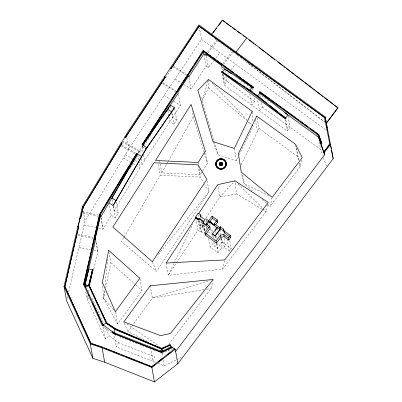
<?xml version="1.0" encoding="UTF-8"?>
<svg xmlns="http://www.w3.org/2000/svg" width="402" height="402" viewBox="0 0 402 402"><rect width="100%" height="100%" fill="white"/><g stroke="black" fill="none" stroke-linecap="round" stroke-linejoin="round"><path stroke-width="0.3" stroke-dasharray="2.01 1.51" d="M200.603 96.596L202.296 100.56L208.407 87.686L208.477 79.465L202.296 100.56L214.196 141.152M139.931 278.867L142.006 290.52L117.535 324.017L103.6 298.395L104.515 289.661M104.977 285.294L107.726 259.089M113.731 309.912L103.6 298.395L105.068 291.118M105.681 288.088L110.826 262.617L109.083 252.808M67.169 298.39L67.591 296.565M68.712 291.696L84.988 221.07L128.826 148.851L201.462 39.341L199.432 27.934M87.656 295.676L86.958 298.711L105.339 338.931L109.254 335.831L118.685 342.7L154.881 356.996L153.046 361.418L150.861 349.152L149.695 348.695M88.495 292.038L89.194 289.008M93.807 268.998L97.867 251.376L96.013 240.949M98.716 228.225L102.992 229.145L111.213 215.356L109.249 204.322M168.734 344.444L211.045 288.581L213.035 280.063M166.086 263.049L168.267 275.31L222.638 269.033L224.773 259.913M267.727 204.884L266.164 211.573L222.638 269.033M262.164 199.523L270.033 206.457L272.164 197.337M301.696 160.031L300.133 166.719L270.033 206.457M173.925 263.516L168.267 275.31L176.197 263.265M174.192 262.953L192.774 224.19M212.965 141.645L218.221 154.881L236.512 160.689L238.125 157.353M239.2 155.122L253.175 126.163L248.838 121.63M241.12 164.82L258.968 128.349L256.788 116.088M202.276 171.664L200.317 174.754L161.84 172.89L167.946 161.971M168.252 161.428L193.287 116.67L192.302 111.148M155.82 362.514L116.278 346.896L118.685 342.7M123.721 237.763L121.52 241.537L156.458 271.42L209.075 191.669L206.889 179.403M124.037 237.225L160.237 175.227L158.051 162.961M122.565 143.308L123.153 142.338L139.966 152.122L151.961 133.454M138.067 153.072L142.122 146.393L146.283 148.815M138.278 153.318L139.75 150.891L122.932 141.112M130.122 168.343L137.906 155.514L138.675 159.805M111.213 215.356L115.374 217.778L118.299 212.959L114.138 210.537L140.092 167.78L139.218 162.875M138.353 162.177L142.152 164.388L180.382 105.485L178.418 94.445M202.598 171.151L207.492 163.423L205.311 151.157M183.89 84.526L191.106 89.038L206.095 66.054L204.131 55.019M168.935 116.786L169.81 121.69L173.89 124.243L176.684 119.952L174.719 108.917M176.543 262.742L197.92 230.276L196.06 219.854M205.256 230.673L203.311 229.261L203.151 228.15L200.563 226.261L202.633 223.12M204.01 221.02L204.703 219.974M206.085 217.874L219.889 196.905L235.004 180.855L236.542 193.97L261.853 209.01M165.825 77.521L171.247 69.34M147.348 341.298L127.891 331.56L152.363 298.063L210.196 280.37M288.078 116.143L290.043 127.183L287.189 130.952L224.165 85.058L227.019 81.289L226.256 76.998M251.391 90.556L252.466 89.143L238.899 79.269M253.994 97.726L254.647 101.41L251.793 105.178L249.828 94.138M259.159 96.214L260.23 94.802L270.782 102.48M261.652 102.771L262.416 107.063L259.561 110.831L257.597 99.796M197.92 230.276L200.246 231.984L201.377 231.813L203.804 233.582M220.969 238.431L221.376 248.215L217.919 252.783L210.151 247.124L214.03 242.004M221.452 238.27L222.105 241.949L217.266 248.341L214.673 246.456L216.909 243.506M221.326 238.381L224.607 247.738L229.23 251.104L231.165 248.547L229.637 239.964M207.362 52.114L216.763 40.14M207.98 52.989L217.758 40.537M206.095 66.054L208.281 67.647L213.547 60.938M215.804 58.069L219.944 52.798M222.547 63.923L232.326 51.471M223.537 64.32L232.944 52.345M254.647 101.41L223.844 78.978L225.723 76.581M227.607 74.189L228.733 72.752M230.989 69.878L235.507 64.129M158.247 254.416L209.075 191.669L204.628 184.387M166.915 351.117L161.971 353.544L159.75 352.665M168.011 350.574L171.86 348.69L172.805 349.378M158.046 363.393L164.157 365.805L176.247 359.87M176.8 359.599L181.196 357.438M168.026 350.388L171.86 348.69M236.542 193.97L219.889 196.905L217.814 185.257M204.251 289.676L152.363 298.063L150.182 285.797M206.723 289.279L211.045 288.581M221.376 248.215L224.607 247.738L224.2 237.954M89.219 298.475L86.958 298.711L85.646 291.349M160.237 175.227L200.186 177.106L203.362 182.307M82.882 211.784L98.751 215.221M83.108 213.055L98.364 216.356M84.073 225.055L96.279 227.693M77.757 234.014L93.626 237.446M77.983 235.281L93.244 238.582M78.948 247.28L90.545 249.793M94.204 250.582L97.867 251.376M115.841 335.323L114.093 334.63L116.278 346.896M119.344 336.705L123.429 338.318M125.766 339.243L137.439 343.851M139.77 344.775L141.524 345.464M142.107 345.695L143.856 346.388M146.192 347.308L149.112 348.464M153.639 350.253L156.971 351.569M268.797 195.689L244.109 183.613L241.28 172.202M121.957 145.132L135.519 153.021M121.092 145.735L135.198 153.936M125.334 154.604L132.389 158.705M135.097 160.282L137.811 161.86M123.273 157.996L130.328 162.096M133.042 163.674L135.75 165.252M136.293 165.569L140.092 167.78M262.395 209.331L266.164 211.573L263.049 208.497M173.79 66.37L186.674 74.43M172.945 66.782L186.342 75.164M175.131 79.043L181.312 82.912M162.946 82.737L175.93 90.867M162.609 83.47L175.599 91.596M164.277 95.405L170.513 99.309M173.629 101.259L180.382 105.485M176.684 119.952L172.609 117.404L171.845 113.113M142.122 146.393L146.197 148.941M126.916 324.012L159.423 346.378M214.814 38.708L223.793 45.255M224.291 45.617L229.281 49.255M229.778 49.622L233.773 52.531M201.462 39.341L327.253 130.936M262.416 107.063L320.585 149.418L322.63 155.318M258.968 128.349L297.736 156.574L298.721 160.755M199.673 214.944L200.965 215.884M208.492 232.039L211.748 234.406M215.045 236.808L216.924 238.18L216.598 236.341M222.105 241.949L231.165 248.547M111.605 332.821L103.158 326.67L105.339 338.931M235.265 53.622L236.763 54.762M237.26 55.144L324.846 122.193M247.15 62.4L248.642 63.546M249.139 63.928L250.632 65.074M251.129 65.456L324.811 121.982M208.407 87.686L246.511 120.434M248.416 122.072L251.27 124.53M251.747 124.937L253.175 126.163M252.441 190.955L244.109 183.613L242.28 174.468M110.826 262.617L135.494 284.691M135.956 285.103L142.006 290.52M238.12 183.925L262.601 208.06M211.949 83.093L247.099 119.816M92.048 298.178L103.776 323.851M105.862 328.414L109.254 335.831M152.338 261.712L156.458 271.42M124.298 323.022L127.891 331.56M323.449 157.679L326.514 166.534M193.287 116.67L204.035 152.031M204.216 152.634L207.492 163.423M214.372 141.75L218.221 154.881M198.231 220.316L201.377 231.813L199.693 220.336M299.284 163.142L300.133 166.719L299.389 163.086M201.719 221.592L203.151 228.15L201.95 221.401M204.688 220.251L205.316 223.21M206.196 227.351L206.573 229.13M201.683 221.562L203.311 229.261M296.294 147.946L298.892 160.664M319.273 142.062L320.585 149.418M295.661 144.926L297.736 156.574M285.817 119.886L287.671 130.313M285.113 119.304L287.189 130.952M259.903 92.962L260.667 97.254M252.134 87.304L252.903 91.596M255.25 119.228L257.431 131.494M225.055 70.255L225.492 72.707M221.879 67.938L222.422 71.003M222.969 74.074L223.844 78.978M222.899 74.611L224.648 84.42M222.195 74.023L224.165 85.058M234.326 148.428L236.512 160.689M206.206 55.994L208.281 67.647M227.045 238.843L229.23 251.104M219.919 229.688L220.683 233.979M217.331 227.803L217.768 230.256M218.316 233.321L218.859 236.386M189.03 77.39L191.106 89.038M214.959 227.14L215.181 228.366M215.723 231.436L216.05 233.276M215.08 236.08L215.733 239.758M216.392 243.436L217.266 248.341M211.844 229.743L212.281 232.195M212.934 235.873L213.261 237.713M212.492 234.19L213.145 237.868M213.909 242.165L214.673 246.456M209.779 223.371L210.216 225.823M210.764 228.889L211.527 233.18M198.131 162.493L198.457 164.333M199.226 168.624L200.317 174.754M198.111 165.458L200.186 177.106M206.417 220.386L206.633 221.613M208.623 238.542L210.151 247.124M203.628 224.829L204.718 230.959M198.487 214.613L199.03 217.678M199.578 220.743L200.563 226.261M198.176 220.326L200.246 231.984M171.92 113.203L173.89 124.243M170.644 106.364L171.297 110.042M167.845 110.656L168.83 116.173M159.654 160.624L161.84 172.89M142.097 146.238L143.187 152.373M143.625 154.825L144.604 160.343M139.75 150.891L140.404 154.574M141.167 158.865L142.152 164.388M126.796 137.444L128.826 148.851M161.916 353.237L162.519 356.609M163.172 360.287L164.157 365.805M116.334 201.92L118.299 212.959M112.173 199.503L113.263 205.633M113.374 206.246L114.138 210.537M113.299 206.125L115.374 217.778M101.113 217.718L103.083 228.753M101.023 218.11L102.992 229.145M115.354 311.751L117.535 324.017M95.972 242.21L97.721 252.019M83.279 211.467L84.988 221.07M203.879 224.979L204.829 231.024M203.844 224.974L204.729 231.019M102.379 282.47L103.6 298.395M206.352 220.391L206.487 222.236M206.839 227.16L206.929 228.391M252.25 111.997L252.893 121.856M217.537 243.612L217.919 252.783"/><path stroke-width="0.6" d="M221.06 163.614L220.864 163.684M198.724 213.477L217.703 184.644L235.004 180.855L268.295 202.452L224.773 259.913L166.086 263.049L195.734 218.015L195.573 217.095L198.211 213.08L200.804 214.964L200.643 216.502L204.528 219.331L206.146 218.854L208.934 220.889M200.804 217.422L200.804 214.964M165.257 77.491L164.554 76.712L126.258 134.444L124.906 137.067L125.6 137.469L165.257 77.491L164.609 77.018L170.272 68.084L198.895 24.934L325.193 116.897L333.183 158.589L177.83 363.709L154.458 381.9L104.661 362.232L92.887 358.323L66.606 300.827L64.044 286.415L77.958 226.035L78.747 226.195L64.943 286.631L90.968 343.579L64.888 286.324L78.747 226.195M79.712 218.417L82.425 206.663L121.314 142.594L122.017 143.373L83.239 207.261L80.581 218.799L79.767 218.723L79.712 218.417L80.526 218.492L80.581 218.799M78.802 226.502L78.013 226.341L79.767 218.723M78.063 227.14L79.862 219.331M80.526 218.492L83.184 206.955L121.962 143.067M99.756 214.05L83.596 284.696L99.756 214.05L136.65 153.262L137.358 154.041L100.807 216.884L100.58 215.613L95.455 237.843L95.681 239.11L85.093 285.068M112.369 326.921L106.781 323.178L89.284 285.541L84.701 286.028L84.39 284.299L100.515 214.346L137.303 153.735M84.691 285.983L88.792 269.013L92.998 269.923L89.294 285.978L89.214 285.164L92.993 269.571L92.47 269.456L88.706 285.737L88.686 285.048L89.214 285.164L89.284 285.541L88.601 285.38L106.259 323.298L115.148 329.454L161.539 349.021L170.347 345.082L170.111 344.609L161.649 348.313L115.359 328.655L106.726 322.871L106.259 323.298L106.148 322.937L106.656 322.716L106.761 323.072L102.827 324.831L97.068 312.495M115.394 328.861L113.766 332.791L115.48 333.519M160.589 351.323L161.74 348.539L163.091 351.217M170.111 344.609L169.951 344.901L171.021 347.032M113.188 205.512L146.258 148.66L113.188 205.512L109.027 203.095M111.952 198.276L137.444 154.097M124.906 137.067L121.364 142.901L121.314 142.594M125.6 137.469L126.947 134.861L165.202 77.184M100.133 213.824L101.43 211.688M102.073 210.623L104.666 206.357M105.314 205.291L114.696 189.829M115.344 188.764L116.319 187.161M116.962 186.096L126.349 170.634M126.997 169.564L129.585 165.302M130.233 164.232L131.203 162.634M131.851 161.569L136.384 154.102M253.079 87.993L203.528 51.647L142.805 145.147L170.423 105.138L174.503 107.691L146.886 147.695L142.157 144.675L203.317 50.501L253.561 87.355L253.079 87.993L224.834 69.028L222.462 72.159L237.401 82.159M142.157 144.675L149.68 133.137M150.368 132.087L168.147 104.821M168.835 103.771L170.543 101.148M171.227 100.098L174.991 94.329M175.674 93.284L177.382 90.661M178.066 89.611L181.83 83.842M182.513 82.797L186.272 77.028M186.96 75.978L188.669 73.355M189.352 72.305L193.116 66.541M194.141 64.963L197.558 59.722M198.583 58.149L203.317 50.501M163.197 116.218L163.88 115.173M165.242 113.083L167.287 109.952M187.89 76.134L188.92 76.777L203.909 53.793L203.528 51.647M146.172 148.79L146.886 147.695M146.197 148.941L171.674 111.826L167.599 109.274L142.765 145.403M174.503 107.691L171.674 111.826M170.327 68.39L170.976 68.863L199.101 26.075L324.419 117.319L329.841 144.258L327.339 147.559M170.976 68.863L199.101 26.075M211.507 34.446L222.376 20.1L246.813 37.899L337.921 107.791L326.344 123.334M213.07 32.828L216.442 28.376M218.693 25.406L221.688 21.447M235.949 52.245L246.813 37.899M221.381 72.119L221.864 71.481L249.712 90.128L257.476 95.787L285.988 118.173L285.505 118.811L221.381 72.119L249.225 90.767L256.994 96.425L285.505 118.811M248.682 90.4L249.165 89.757M249.225 90.767L249.712 90.128M252.134 87.304L249.763 90.435L252.677 92.555M253.024 87.686L253.511 87.048M280.586 114.198L285.49 118.047L287.862 114.917L259.441 92.626L259.873 91.676L318.706 134.514L321.565 142.77L321.032 143.856L323.891 152.112L329.786 143.951L329.841 144.258M259.441 92.626L259.873 91.676M256.994 96.425L257.476 95.787M257.531 96.093L259.903 92.962M257.546 96.852L258.034 96.214M103.46 325.022L103.028 325.967L103.46 325.022L102.776 324.525L84.39 284.299M172.257 347.378L161.674 352.574L113.364 333.489L112.279 332.7L112.706 331.756L113.711 332.484L161.589 351.398L171.473 346.544L174.644 349.117L174.594 348.81L151.76 366.584L102.379 347.077L90.917 343.273M209.563 222.145L209.397 221.226L206.502 225.05L206.276 223.778L212.075 216.12L217.256 219.889L217.648 222.08L215.623 224.753M209.713 221.562L209.507 221.839L214.688 225.607L214.894 225.336L209.713 221.562L214.949 225.643M209.769 221.869L212.467 218.311L212.075 216.12M220.175 226.643L220.567 228.833L215.08 236.08L219.864 229.381L219.532 227.497L220.175 226.643L223.628 229.155L223.954 230.718L230.321 235.351L230.708 237.542L228.773 240.1L224.145 236.733L220.919 237.21L216.447 243.115L205.226 234.944L204.834 232.753L209.728 226.296L206.276 223.778M205.226 234.944L210.115 228.487L209.728 226.296M214.743 225.914L214.351 223.723L217.256 219.889M215.08 236.08L212.437 233.884L217.276 227.497L219.864 229.381M215.467 230.261L217.276 227.497M216.447 243.115L216.055 240.924L220.527 235.019L223.758 234.542L228.381 237.909L228.773 240.1M228.381 237.909L230.321 235.351M326.303 123.128L337.921 107.791M321.032 143.856L321.565 142.77M324.836 150.861L326.625 148.504M175.644 351.443L324.535 154.86L324.153 152.715L330.615 144.182M203.909 53.793L206.095 55.381L206.849 54.426M161.539 349.021L161.9 348.248L161.976 349.006L115.113 329.248L106.148 322.937M148.911 365.74L151.815 366.89L154.73 364.619M158.614 361.594L162.986 358.192M167.358 354.79L170.76 352.142M64.044 286.415L90.319 343.916L102.093 347.825L151.891 367.488L175.262 349.298L174.594 348.81M112.223 332.394L113.309 333.183L161.619 352.268L172.202 347.072M85.279 287.269L89.214 285.515L85.028 284.706M170.347 345.082L161.659 348.886L161.649 348.313M203.402 221.954L203.236 221.035L199.352 218.206L197.905 218.794L195.573 217.095L197.9 218.799L198.06 219.718L199.518 219.125L203.402 221.954L203.412 223.602L209.161 227.788M88.691 285.566L89.214 285.164M88.601 285.38L92.47 269.456M285.49 118.047L285.988 118.173M91.545 343.77L98.992 346.243M100.143 346.624L101.862 347.192M104.178 348.072L107.083 349.222M108.244 349.68L111.148 350.825M112.309 351.288L115.213 352.433M116.379 352.891L119.283 354.036M121.605 354.956L123.927 355.876M125.67 356.564L135.549 360.463M136.71 360.921L139.615 362.071M140.775 362.529L143.68 363.674M144.846 364.137L147.75 365.282M115.987 329.208L128.002 334.308M129.148 334.796L130.861 335.524M132.007 336.007L133.725 336.735M134.866 337.223L136.585 337.951M137.73 338.439L152.604 344.755M153.75 345.243L155.463 345.971M156.609 346.454L158.896 347.428M124.851 136.76L125.55 137.162M137.358 154.041L141.519 156.463M111.927 198.121L116.088 200.543M238.949 83.194L241.009 84.571M242.552 85.606L244.612 86.988M246.16 88.023L248.22 89.4M113.384 327.6L114.907 328.625M224.934 22.276L222.376 20.1M225.929 23.004L230.919 26.643M232.416 27.733L235.411 29.919M237.406 31.371L240.898 33.919M242.893 35.371L245.386 37.19M199.156 26.381L324.469 117.625L324.419 117.319M203.372 50.808L204.387 51.546M205.402 52.285L210.472 55.973M211.99 57.084L216.05 60.034M217.06 60.772L222.13 64.466M223.145 65.204L229.23 69.631M230.748 70.742L233.793 72.958M236.326 74.802L241.396 78.49M242.411 79.229L253.059 86.983M259.928 91.983L263.471 94.565M264.486 95.304L269.551 98.992M271.069 100.098L275.124 103.048M276.134 103.786L281.199 107.475M282.214 108.213L298.807 120.293M300.304 121.384L303.294 123.565M304.294 124.288L307.786 126.831M310.279 128.65L313.771 131.193M314.766 131.916L318.258 134.459M259.385 92.319L318.017 135.012L320.977 143.549M231.366 73.782L221.658 66.712L221.417 65.36L205.854 54.029L206.095 55.381M284.847 112.721L318.399 137.157L324.535 154.86M253.647 93.264L257.049 95.736M170.272 68.084L170.925 68.556M142.102 144.368L142.75 144.841M212.467 218.311L217.648 222.08M214.351 223.723L219.532 227.497M220.567 228.833L224.02 231.346L224.346 232.909L230.708 237.542M208.633 221.467L217.331 227.803M203.236 221.035L203.246 222.683L206.502 225.05M212.437 233.884L215.025 235.773M204.834 232.753L216.055 240.924M102.972 325.66L102.123 325.037L103.028 325.967M248.873 39.808L253.853 43.617M254.848 44.381L255.843 45.14M258.828 47.426L264.305 51.617M265.3 52.381L266.295 53.139M267.29 53.903L274.752 59.617M277.742 61.903L283.214 66.094M284.209 66.853L285.204 67.616M286.199 68.38L293.666 74.094M294.661 74.852L295.656 75.616M296.651 76.38L304.118 82.093M305.113 82.852L312.575 88.566M313.57 89.329L314.565 90.093M315.565 90.852L323.027 96.565M324.022 97.329L333.479 104.565M334.474 105.329L337.956 107.997M258.024 96.475L266.36 103.028M269.305 105.339L277.641 111.887M221.864 71.481L222.462 72.159M89.234 285.616L106.781 323.178M88.686 294.555L89.209 295.676M92.611 302.967L96.54 311.374M83.546 284.39L102.178 325.344M321.62 143.077L318.706 134.514M323.836 151.805L324.153 152.715M328.605 135.549L328.846 136.76M330.65 145.856L331.253 148.891M331.494 150.102L333.183 158.589M325.193 116.897L327.213 128.238M327.434 129.464L327.65 130.69M324.424 151.026L324.479 151.333M318.017 135.012L318.399 137.157M306.424 104.218L306.48 104.525M290.772 114.178L290.827 114.485M209.889 33.929L209.944 34.235M223.628 229.155L224.346 232.909M223.758 234.542L224.145 236.733M220.527 235.019L220.919 237.21M188.92 76.777L188.734 75.722L178.011 92.164L178.197 93.219L167.599 109.274M203.246 222.683L203.412 223.602M199.352 218.206L199.518 219.125M164.554 76.712L164.609 77.018M175.262 349.298L177.83 363.709M136.65 153.262L136.705 153.569M126.947 134.861L127.002 135.167M161.619 352.268L161.674 352.574M151.76 366.584L151.815 366.89M151.891 367.488L154.458 381.9M100.515 214.346L100.897 216.492M115.414 328.962L115.359 328.655L115.148 329.454M113.711 332.484L113.766 332.791L102.776 324.525M113.309 333.183L113.364 333.489M112.706 331.756L112.761 332.062M95.153 237.612L95.535 239.758M94.364 237.441L94.42 237.748M83.184 206.955L83.239 207.261M82.425 206.663L82.636 207.864M102.379 347.077L102.435 347.383M102.093 347.825L104.661 362.232M77.958 226.035L78.013 226.341M90.319 343.916L92.887 358.323M161.74 348.539L161.85 351.474M92.993 269.571L92.998 269.923M219.633 158.956A5.392 5.291 -10.1 0 1 226.271 165.247A5.392 5.291 -10.1 0 1 217.447 168.041A5.392 5.291 -10.1 0 1 219.185 159.102M220.195 168.719A4.814 4.723 -10.1 0 1 216.668 162.091A4.814 4.723 -10.1 0 1 224.12 160.423A4.814 4.723 -10.1 0 1 223.788 167.915M222.15 162.74A1.749 1.714 -10.1 0 1 221.768 165.614A1.749 1.714 -10.1 0 1 219.281 164.071A1.749 1.714 -10.1 0 1 221.768 162.503M108.646 250.356L102.379 282.47L115.354 311.751L139.821 278.254L108.646 250.356M252.21 111.384L234.326 148.428L212.965 141.645L197.935 90.37L208.477 79.465L252.21 111.384M256.788 116.088L238.391 153.67L241.28 172.202L272.164 197.337L302.264 157.599L295.55 144.313L256.788 116.088M205.311 151.157L198.131 162.493L155.479 160.473L191.101 104.404L205.311 151.157M154.026 162.76L112.882 227.029L152.338 261.712L206.889 179.403L198 164.845L154.026 162.76M150.182 285.797L123.816 321.881L160.619 335.645L170.428 333.464L213.176 279.455L150.182 285.797M198.07 219.713L195.734 218.015L198.06 219.718M218.723 168.719A5.392 5.291 -10.1 0 0 226.371 163.413A5.392 5.291 -10.1 0 0 217.909 159.594A5.392 5.291 -10.1 0 0 218.723 168.719M218.969 168.202A4.814 4.723 -10.1 0 0 225.793 163.468A4.814 4.723 -10.1 0 0 218.241 160.056A4.814 4.723 -10.1 0 0 218.969 168.202M220.266 165.468A1.749 1.714 -10.1 0 0 222.743 163.75A1.749 1.714 -10.1 0 0 220 162.508A1.749 1.714 -10.1 0 0 220.266 165.468M220.597 164.483A0.874 0.859 -10.1 0 0 221.834 163.619A0.874 0.859 -10.1 0 0 220.462 163.001A0.874 0.859 -10.1 0 0 220.597 164.483M220.582 164.403A0.874 0.859 -10.1 0 0 221.824 163.544A0.874 0.859 -10.1 0 0 220.452 162.926A0.874 0.859 -10.1 0 0 220.582 164.403"/></g></svg>
